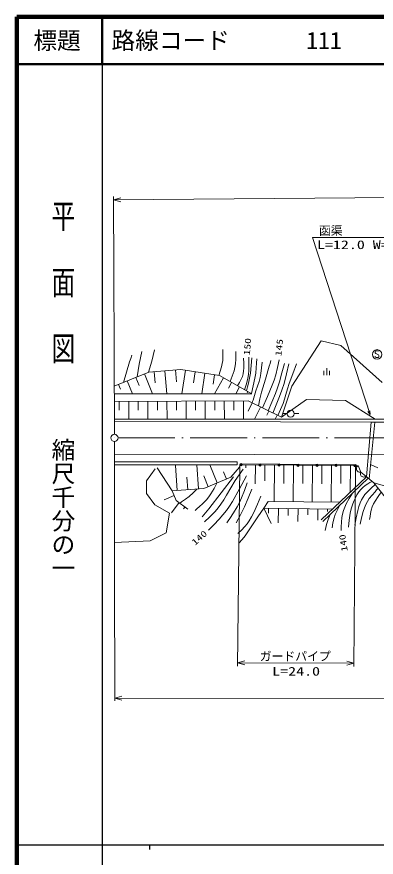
# Model space of a CAD drawing. Units: millimetres, scale not verified. Extents: x -625 to 649156, y -131660 to 228340.
# Drawn here: x 9156 to 85067, y 50749 to 228340 of the extents above; entities that cross this region are included whole.
import ezdxf
from ezdxf.enums import TextEntityAlignment as Align

# ---------------------------------------------------------------- set-up
doc = ezdxf.new("R2010")
doc.units = ezdxf.units.MM
doc.header["$LTSCALE"] = 1000
doc.linetypes.add('LONG_DASHED_DOTTED', pattern=[15.25, 12, -1.5, 0.25, -1.5])
for name, color, linetype, lineweight in [('M-TTL', 2, 'Continuous', 140), ('M-TTL-BAND', 7, 'Continuous', 25), ('M-TTL-LINE', 7, 'Continuous', 50), ('S-BGD', 7, 'Continuous', 13), ('S-BGD-HTXT', 6, 'Continuous', 13), ('S-BMK', 2, 'LONG_DASHED_DOTTED', 13)]:
    doc.layers.add(name, color=color, linetype=linetype, lineweight=lineweight)
doc.layers.add('M-TTL-TXT', color=7, linetype='Continuous')
doc.styles.add('@ＭＳ ゴシック', font='')
doc.styles.add('ＭＳ ゴシック', font='')
doc.styles.get('@ＭＳ ゴシック').set_extended_font_data('@MS Gothic')
doc.styles.get('ＭＳ ゴシック').set_extended_font_data('MS Gothic')

# ---------------------------------------------------------------- blocks, each defined once
blk = doc.blocks.new('BUHIN74')
at = {"color": 7, "linetype": 'Continuous', "lineweight": 13}
for radius in [249, 220, 191, 161, 132, 97.5, 67.5, 38.8, 7.5]:
    blk.add_circle((0, 0), radius, dxfattribs=at)
blk = doc.blocks.new('BUHIN59')
at = {"color": 7, "linetype": 'Continuous', "lineweight": 13}
for p, q in [((-600, 154), (-600, -746)), ((0, 750), (0, -750)), ((600, 154), (600, -746))]:
    blk.add_line(p, q, dxfattribs=at)
blk = doc.blocks.new('BUHIN1')
at = {"color": 2, "linetype": 'Continuous', "lineweight": 13}
for radius in [746, 22.5]:
    blk.add_circle((0, 0), radius, dxfattribs=at)
blk = doc.blocks.new('BUHIN13')
at = {"color": 7, "linetype": 'Continuous', "lineweight": 13}
blk.add_lwpolyline([(310, 645), (255, 705), (180, 740), (75, 760), (-80, 760), (-210, 725), (-320, 650), (-385, 540), (-390, 425), (-385, 350), (-345, 250), (-275, 195), (270, -120), (330, -210), (370, -335), (360, -455), (325, -550), (255, -640), (100, -685), (-130, -685), (-230, -670), (-325, -625), (-405, -550), (-475, -435)], dxfattribs=at)
blk.add_circle((0, 0), 995, dxfattribs=at)
blk = doc.blocks.new('BUHIN58')
at = {"color": 7, "linetype": 'Continuous', "lineweight": 13}
blk.add_circle((0, 0), 746, dxfattribs=at)
blk = doc.blocks.new('BUHIN11')
at = {"color": 6, "linetype": 'Continuous', "lineweight": 13}
blk.add_lwpolyline([(1500, -431), (0, 0), (1500, 428)], dxfattribs=at)
blk = doc.blocks.new('BUHIN9')
at = {"color": 6, "linetype": 'Continuous', "lineweight": 13}
blk.add_lwpolyline([(-1500, 431), (0, 0), (-1500, -428)], dxfattribs=at)

msp = doc.modelspace()

# ---------------------------------------------------------------- linework, layer by layer
at = {"layer": 'M-TTL'}
for p, q in [((9156, 228340), (9156, -131660)), ((649156, 228340), (9156, 228340))]:
    msp.add_line(p, q, dxfattribs=at)
at = {"layer": 'M-TTL-BAND'}
for p, q in [((27156, 218340), (27156, -131660)), ((9156, 53340), (548156, 53340)), ((37156, 53340), (37156, 52340))]:
    msp.add_line(p, q, dxfattribs=at)
at = {"layer": 'M-TTL-LINE'}
for p, q in [((27156, 228340), (27156, 218340)), ((9156, 218340), (649156, 218340))]:
    msp.add_line(p, q, dxfattribs=at)
at = {"layer": 'S-BGD'}
for p, q in [((67252, 150292), (73468, 159875)), ((73468, 159875), (77612, 158891)), ((77612, 158891), (86313, 151070)), ((29748, 150292), (37038, 153244)), ((36127, 152875), (37823, 148686)), ((37038, 153244), (43771, 153814)), ((38160, 153339), (38357, 151013)), ((40404, 153529), (40814, 148686)), ((42649, 153719), (42862, 151203)), ((43771, 153814), (51955, 152519)), ((44794, 153652), (44008, 148686)), ((46840, 153328), (46473, 151007)), ((48886, 153005), (48203, 148686)), ((32482, 151399), (33580, 148686)), ((34304, 152137), (35003, 150412)), ((50932, 152681), (50616, 150684)), ((52810, 152040), (50930, 148686)), ((51955, 152519), (58792, 148686)), ((54519, 151082), (53848, 149884)), ((30659, 150661), (31059, 149673)), ((56228, 150124), (55423, 148686)), ((65060, 143714), (67252, 150292)), ((32531, 148686), (29754, 148686)), ((55684, 148686), (32531, 148686)), ((55684, 148686), (58792, 148686)), ((57938, 149165), (57803, 148926)), ((65060, 143714), (70377, 147495)), ((70377, 147495), (78596, 147288)), ((29759, 147028), (58015, 147184)), ((30768, 147034), (30779, 145190)), ((32787, 147045), (32807, 143342)), ((34805, 147056), (34815, 145197)), ((36823, 147067), (36844, 143335)), ((38842, 147079), (38852, 145205)), ((40860, 147090), (40881, 143327)), ((42878, 147101), (42889, 145212)), ((44896, 147112), (44917, 143320)), ((46915, 147123), (46925, 145220)), ((48933, 147134), (48954, 143313)), ((50951, 147145), (50962, 145227)), ((52970, 147156), (52991, 143305)), ((54988, 147167), (54998, 145235)), ((57006, 147179), (57028, 143298)), ((58015, 147184), (65060, 143714)), ((58896, 146750), (58045, 145024)), ((60657, 145883), (59381, 143294)), ((78596, 147288), (84863, 143284)), ((62418, 145015), (61993, 144152)), ((64179, 144148), (63754, 143286)), ((66244, 144497), (65245, 144529)), ((67744, 144496), (68743, 144526)), ((29772, 143348), (65026, 143283)), ((64869, 142768), (29774, 142832)), ((84130, 142703), (64869, 142768)), ((65026, 143283), (84124, 143283)), ((83016, 131151), (84034, 142704)), ((84812, 142703), (83580, 130689)), ((84124, 143283), (183286, 143348)), ((183222, 142575), (84130, 142703)), ((29790, 135884), (129348, 135693)), ((29752, 134263), (55714, 134300)), ((55677, 133676), (29792, 133639)), ((43058, 128247), (42680, 133540)), ((47513, 128565), (47149, 133663)), ((51509, 129838), (49924, 133667)), ((55714, 134300), (55677, 133676)), ((56191, 133161), (56363, 133878)), ((80418, 133685), (56363, 133878)), ((56539, 133680), (80625, 133496)), ((57543, 133673), (57538, 133004)), ((59550, 133657), (59519, 129648)), ((61557, 133642), (61532, 130301)), ((63564, 133626), (63505, 125917)), ((65571, 133611), (65542, 129752)), ((67579, 133596), (67519, 125868)), ((69586, 133580), (69556, 129712)), ((71593, 133565), (71534, 125818)), ((73600, 133550), (73570, 129672)), ((75607, 133534), (75548, 125769)), ((77614, 133519), (77585, 129730)), ((79621, 133504), (79578, 127870)), ((81845, 132119), (81241, 133519)), ((83987, 133657), (85401, 133026)), ((38382, 132831), (36546, 130261)), ((38810, 133060), (41944, 128167)), ((53431, 130634), (52803, 132152)), ((54392, 131032), (56191, 133161)), ((82909, 131239), (81845, 132119)), ((36546, 130261), (36546, 127617)), ((45285, 128406), (45098, 131033)), ((48627, 128645), (54392, 131032)), ((49588, 129043), (48631, 131353)), ((73443, 122014), (83016, 131151)), ((73827, 121684), (83364, 130866)), ((84576, 129871), (82909, 131239)), ((101467, 125083), (84576, 129871)), ((84576, 129871), (86992, 126816)), ((41944, 128167), (48627, 128645)), ((42825, 126148), (41944, 128167)), ((36546, 127617), (38308, 125193)), ((42384, 127158), (40295, 126246)), ((45285, 124275), (42825, 126148)), ((38308, 125193), (41430, 123445)), ((43440, 125680), (41800, 123525)), ((44670, 124743), (44397, 124384)), ((62265, 125932), (61308, 124511)), ((61308, 124511), (75856, 124318)), ((61308, 124511), (62867, 121284)), ((77353, 125747), (62265, 125932)), ((62348, 124497), (62334, 123457)), ((64426, 124469), (64385, 121389)), ((66504, 124442), (66485, 122987)), ((68582, 124414), (68546, 121676)), ((70661, 124387), (70644, 123103)), ((72739, 124359), (72707, 121963)), ((74817, 124331), (74810, 123822)), ((41430, 123445), (40732, 119259)), ((40732, 119259), (37324, 117603)), ((37324, 117603), (29812, 117272))]:
    msp.add_line(p, q, dxfattribs=at)
for points in [[(31677, 151073), (32296, 153244), (32975, 155407), (33211, 156107), (33453, 156815)], [(35537, 157617), (35027, 154926), (34547, 152235)], [(36976, 153219), (37647, 155571), (38263, 157938)], [(52695, 158018), (52705, 156881), (52653, 155745), (52563, 155047), (52414, 154359), (52136, 153451), (51810, 152542)], [(54232, 151243), (54666, 152383), (55043, 153543), (55219, 154266), (55337, 155009), (55411, 156011), (55426, 157034), (55424, 157325), (55422, 157617)], [(57275, 149537), (57642, 150750), (57947, 151971), (58085, 152774), (58163, 153586), (58194, 154784), (58164, 156001), (58156, 156203), (58148, 156415)], [(57025, 156174), (57103, 155141), (57120, 154112), (57074, 153500), (56969, 152902), (56799, 152339), (56567, 151780), (56205, 151072), (55801, 150363)], [(58789, 156254), (58682, 154654), (58516, 153053), (58340, 151991), (58104, 150928), (57896, 150124), (57676, 149312)], [(58708, 148733), (59111, 150337), (59454, 151950), (59620, 153034), (59727, 154136), (59787, 155114), (59831, 156094)], [(60954, 155372), (60866, 154152), (60718, 152945), (60547, 152108), (60317, 151283), (59657, 149318), (59052, 147329), (58971, 147041), (58890, 146753)], [(60209, 146104), (60480, 147579), (60809, 149038), (61677, 151761), (62490, 154512), (62645, 155102), (62798, 155693)], [(64562, 155853), (64236, 154257), (63850, 152668), (63517, 151583), (63127, 150515), (62104, 148094), (61044, 145692)], [(62235, 145105), (63052, 146912), (63813, 148738), (64251, 149948), (64634, 151186), (65162, 153112), (65684, 155052)], [(66647, 154971), (66150, 152897), (65596, 150841), (65156, 149462), (64656, 148091), (63965, 146343), (63263, 144599)], [(64262, 144107), (64856, 145345), (65392, 146603), (65719, 147555), (65992, 148538), (66300, 149699), (66667, 150849), (67466, 152907), (68250, 154971)], [(83739, 145067), (83765, 144287), (83330, 144934)], [(81241, 133519), (81103, 133397), (81002, 133254), (80907, 133051), (80890, 132861), (80908, 132674), (81002, 132457), (81125, 132315), (81276, 132197), (81489, 132127), (81660, 132105), (81845, 132119)], [(48767, 121620), (49920, 122702), (51031, 123828), (51668, 124554), (52257, 125316), (52889, 126268), (53472, 127257), (54351, 128822), (55280, 130355), (56096, 131565), (56945, 132764)], [(81845, 132119), (81784, 131964), (81762, 131807), (81769, 131604), (81833, 131443), (81925, 131300), (82090, 131164), (82248, 131100), (82418, 131067), (82618, 131099), (82765, 131152), (82909, 131239)], [(51424, 129803), (50814, 128659), (50156, 127553), (49697, 126894), (49189, 126272), (48469, 125511), (47695, 124782), (47274, 124405), (46842, 124025)], [(54940, 131161), (52353, 127737), (49715, 124346), (49006, 123506), (48286, 122662)], [(57667, 131321), (56208, 128615), (54690, 125925), (54088, 124958), (53438, 124025), (52690, 123092), (51889, 122189), (50778, 121013), (49649, 119856)], [(57827, 129878), (57258, 128273), (56631, 126685), (56183, 125709), (55680, 124759), (54934, 123519), (54133, 122307), (53816, 121842), (53497, 121379)], [(79194, 120497), (79365, 121974), (79595, 123443), (79793, 124341), (80053, 125241), (80329, 125986), (80665, 126721), (81012, 127344), (81409, 127931), (81809, 128420), (82252, 128865), (82760, 129278), (83315, 129650), (83754, 129913), (84209, 130172)], [(47161, 128540), (46381, 127738), (45556, 126975), (44783, 126380), (43971, 125832), (43778, 125706), (43576, 125576)], [(58789, 128515), (58038, 126628), (57232, 124766), (56394, 123065), (55502, 121379)], [(84864, 129506), (83989, 128725), (83158, 127902), (82698, 127368), (82290, 126800), (81971, 126245), (81703, 125658), (81420, 124863), (81190, 124034), (80847, 122461), (80557, 120898)], [(81679, 121139), (81974, 122477), (82326, 123795), (82591, 124568), (82909, 125313), (83238, 125928), (83619, 126515), (84197, 127263), (84836, 127989), (85167, 128346), (85501, 128701)], [(86138, 127896), (85461, 126956), (84841, 125993), (84519, 125390), (84249, 124756), (84036, 124067), (83881, 123356), (83776, 122731), (83684, 122101)], [(60713, 127072), (59995, 125331), (59215, 123600), (58752, 122687), (58232, 121796), (57813, 121188), (57341, 120611), (56604, 119854), (55822, 119134)], [(80042, 127668), (79370, 126563), (78756, 125436), (78435, 124729), (78166, 123992), (77972, 123262), (77836, 122515), (77731, 121531), (77685, 120533), (77677, 120154), (77671, 119776)], [(61308, 124511), (60036, 122669), (58806, 120782), (58121, 119698), (57388, 118650), (56745, 117875), (56063, 117130)], [(75746, 120337), (75937, 121395), (76188, 122443), (76427, 123149), (76726, 123846), (77027, 124458), (77347, 125073)], [(75345, 123146), (74948, 122122), (74605, 121072), (74444, 120427), (74303, 119776)]]:
    msp.add_lwpolyline(points, dxfattribs=at)
at = {"layer": 'S-BGD-HTXT'}
for p, q in [((29664, 174499), (29610, 190376)), ((228089, 191338), (29612, 189691)), ((83765, 144287), (71641, 181685)), ((71641, 181685), (102496, 181685)), ((29783, 140117), (29664, 174499)), ((29787, 138617), (29820, 110473)), ((55791, 91113), (56230, 133323)), ((80670, 133283), (80363, 91069)), ((29820, 110473), (29852, 83801)), ((55798, 91821), (80368, 91758)), ((259179, 83782), (29851, 84370))]:
    msp.add_line(p, q, dxfattribs=at)
at = {"layer": 'S-BMK'}
msp.add_line((30536, 139367), (129516, 139367), dxfattribs=at)

# ---------------------------------------------------------------- block references
at = {"layer": 'S-BGD'}
for name, p in [('BUHIN13', (85267, 157008)), ('BUHIN59', (74613, 153352)), ('BUHIN58', (66994, 144473)), ('BUHIN74', (56539, 133680)), ('BUHIN74', (60554, 133650)), ('BUHIN74', (64568, 133619)), ('BUHIN74', (68582, 133588)), ('BUHIN74', (72596, 133557)), ('BUHIN74', (76611, 133527)), ('BUHIN74', (80625, 133496))]:
    msp.add_blockref(name, p, dxfattribs=at)
at = {"layer": 'S-BGD-HTXT'}
for name, p in [('BUHIN11', (29612, 189691)), ('BUHIN11', (55798, 91821)), ('BUHIN9', (80368, 91758)), ('BUHIN11', (29851, 84370))]:
    msp.add_blockref(name, p, dxfattribs=at)
at = {"layer": 'S-BMK'}
msp.add_blockref('BUHIN1', (29786, 139367), dxfattribs=at)

# ---------------------------------------------------------------- texts
at = {"layer": 'M-TTL-BAND', "style": '@ＭＳ ゴシック', "width": 1.4}
msp.add_text('平  面  図', height=3666, rotation=270, dxfattribs=at).set_placement((18933, 154814), align=Align.MIDDLE_RIGHT)
at = {"layer": 'M-TTL-BAND', "style": '@ＭＳ ゴシック'}
msp.add_text('縮尺千分の一', height=3666, rotation=270, dxfattribs=at).set_placement((18933, 109370), align=Align.MIDDLE_RIGHT)
at = {"layer": 'M-TTL-TXT', "style": 'ＭＳ ゴシック'}
msp.add_text('標題', height=3666, dxfattribs=at).set_placement((17656, 223340), align=Align.MIDDLE_CENTER)
for s, p in [('路線コード', (29156, 223340)), ('111', (70298, 223340))]:
    msp.add_text(s, height=3666, dxfattribs=at).set_placement(p, align=Align.MIDDLE_LEFT)
at = {"layer": 'S-BGD', "style": 'ＭＳ ゴシック', "width": 1.35}
for s, rotation, p in [('150', 85.4, (58770, 156734)), ('145', 84.1, (65425, 156543)), ('140', 41.9, (47056, 116243)), ('140', 98.8, (79450, 115515))]:
    msp.add_text(s, height=1320, rotation=rotation, dxfattribs=at).set_placement(p, align=Align.BOTTOM_LEFT)
at = {"layer": 'S-BGD-HTXT', "style": 'ＭＳ ゴシック'}
for s, p in [('函渠', (72977, 181685)), ('ガードパイプ', (60470, 91733))]:
    msp.add_text(s, height=1833, dxfattribs=at).set_placement(p, align=Align.BOTTOM_LEFT)
at = {"layer": 'S-BGD-HTXT', "style": 'ＭＳ ゴシック', "width": 1.35}
for s, p in [('L=12.0 W=0.5 H=0.6', (72566, 178706)), ('L=24.0', (63107, 88568))]:
    msp.add_text(s, height=1833, dxfattribs=at).set_placement(p, align=Align.BOTTOM_LEFT)

doc.saveas('drawing.dxf')
